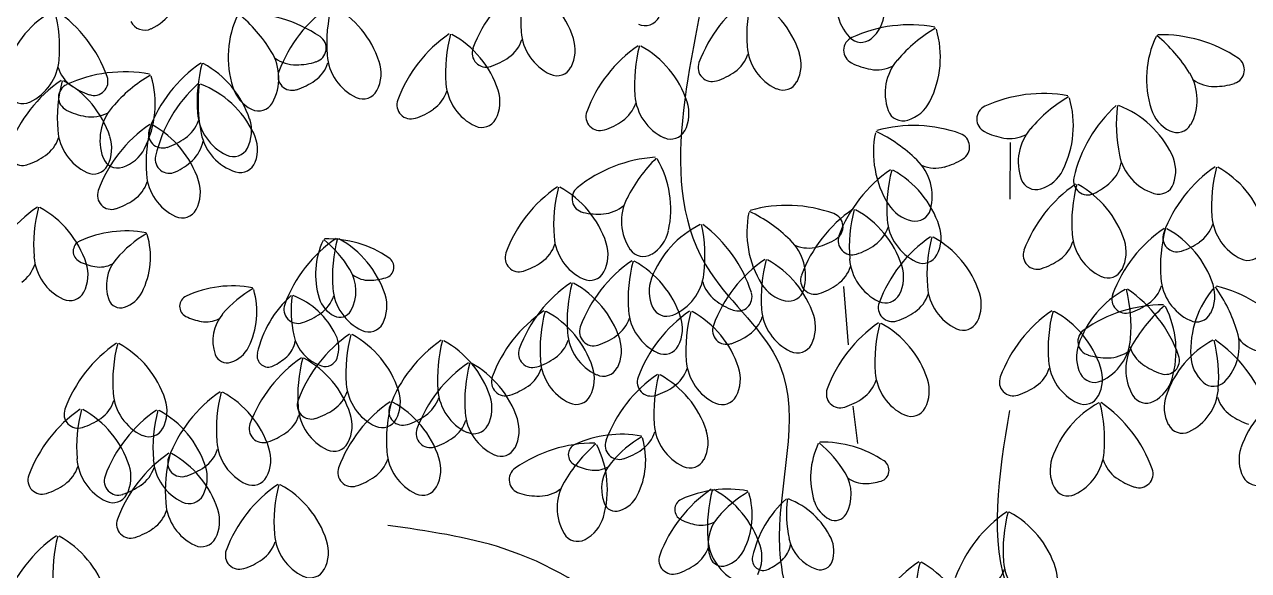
# Model space of a CAD drawing. Header units: millimetres. Extents: x 87938 to 265635, y 330093 to 434310.
# Drawn here: x 131349 to 132387, y 385662 to 386126 of the extents above; entities that cross this region are included whole.
import ezdxf

# ---------------------------------------------------------------- set-up
doc = ezdxf.new("R2010")
doc.units = ezdxf.units.MM

# ---------------------------------------------------------------- blocks, each defined once
blk = doc.blocks.new('A$C375B4AEE')
for p, q in [((3714, 4454.1), (3714.3, 4502.3)), ((3572.6, 4380.2), (3576.7, 4330.5)), ((3580.7, 4278.4), (3584.7, 4246.9))]:
    blk.add_line(p, q)
for centre, radius, start, end in [((2967.2, 4638.1), 43.4, 294.902, 355.2805), ((3368.3, 4541.6), 117.2, 124.4099, 159.6857), ((3425.7, 4605.7), 126.8, 165.1974, 184.3302), ((3264, 4564.6), 83.7, 18.1183, 61.2661), ((3609.9, 4620.7), 43.4, 161.7718, 222.1504), ((3560, 4529.3), 117.2, 124.4099, 159.6857), ((3617.4, 4593.4), 126.8, 165.1974, 184.3302), ((3455.7, 4552.3), 83.7, 18.1183, 61.2661), ((2942.4, 4540.5), 83.7, 118.3446, 161.4924), ((2780.9, 4582.7), 126.8, 355.2805, 14.4133), ((2837.9, 4518.2), 117.2, 19.925, 55.2007), ((3134.4, 4574.5), 83.7, 154.4733, 197.621), ((2979.1, 4513.4), 126.8, 31.4092, 50.542), ((3063.2, 4494.9), 117.2, 56.0537, 91.3294), ((3203.7, 4521.9), 117.2, 124.4099, 159.6857), ((3261.1, 4586), 126.8, 165.1974, 184.3302), ((3099.3, 4544.8), 83.7, 18.1183, 61.2661), ((3575.7, 4614.6), 31.8, 310.1445, 355.5599), ((2979.9, 4610.9), 13.3, 206.9076, 294.9022), ((3404.4, 4614.8), 13.3, 244.7085, 332.7027), ((3628.9, 4484.9), 117.2, 79.5426, 114.8184), ((3122, 4582.2), 11.9, 287.1241, 56.0536), ((3304.5, 4497.7), 117.2, 124.4099, 159.6857), ((3361.9, 4561.8), 126.8, 165.1974, 184.3302), ((3200.2, 4520.6), 83.7, 18.1183, 61.2661), ((3271.8, 4598.8), 29.6, 305.0674, 341.9073), ((3342.5, 4599.4), 43.4, 184.3302, 244.7086), ((3313.3, 4580.7), 31.8, 332.7028, 18.1184), ((3584.7, 4580.5), 11.9, 114.8184, 243.748), ((3587.6, 4600.5), 13.3, 222.1502, 310.1444), ((3714.8, 4489.8), 126.8, 120.3301, 139.4629), ((3571.2, 4574.8), 83.7, 333.251, 16.3988), ((3913.4, 4556.1), 83.7, 154.4733, 197.621), ((3758, 4495), 126.8, 31.4092, 50.542), ((3842.1, 4476.5), 117.2, 56.0537, 91.3294), ((3050.3, 4556.9), 43.4, 331.0307, 31.4092), ((3269.6, 4578.1), 11.9, 159.6855, 288.6153), ((3464.8, 4487.7), 117.2, 124.4099, 159.6857), ((3522.2, 4551.8), 126.8, 165.1974, 184.3302), ((3360.5, 4510.7), 83.7, 18.1183, 61.2661), ((3534.2, 4587.1), 43.4, 184.3302, 244.7087), ((2864.1, 4575.9), 43.4, 294.902, 355.2805), ((3093.8, 4472.9), 117.2, 124.4099, 159.6857), ((3151.2, 4537.1), 126.8, 165.1974, 184.3302), ((2989.4, 4495.9), 83.7, 18.1183, 61.2661), ((3108.1, 4597.7), 29.6, 233.8321, 270.6718), ((3107.7, 4627), 58.9, 270.6718, 287.559), ((3107.2, 4579), 29.6, 305.0674, 341.9073), ((3177.9, 4579.7), 43.4, 184.3302, 244.7086), ((3148.7, 4561), 31.8, 332.7028, 18.1184), ((3255, 4622.8), 58.9, 288.1803, 305.0675), ((3461.2, 4565.9), 11.9, 159.6854, 288.6153), ((3463.5, 4586.5), 29.6, 305.0674, 341.9073), ((3505, 4568.4), 31.8, 332.7028, 18.1184), ((3605.9, 4622.4), 58.9, 243.313, 260.2002), ((3651.4, 4544.1), 43.4, 139.4629, 199.8414), ((3900.9, 4563.9), 11.9, 287.1241, 56.0536), ((2934.7, 4574.8), 29.6, 197.7034, 234.5431), ((2962.8, 4445), 117.2, 79.5427, 114.8184), ((2936.9, 4554.1), 11.9, 250.9954, 19.9249), ((3048.8, 4449.9), 126.8, 120.3301, 139.4629), ((2905.1, 4534.9), 83.7, 333.251, 16.3988), ((3104.9, 4558.4), 11.9, 159.6855, 288.6153), ((3329.7, 4572.2), 13.3, 244.7086, 332.7027), ((3446.7, 4610.5), 58.9, 288.1803, 305.0675), ((3600.9, 4593.5), 29.6, 260.2002, 297.0399), ((3829.3, 4538.5), 43.4, 331.0307, 31.4092), ((2975.2, 4458.2), 117.2, 124.4099, 159.6857), ((3032.6, 4522.3), 126.8, 165.1974, 184.3302), ((2918.7, 4540.5), 11.9, 114.8186, 243.7479), ((2870.9, 4481.2), 83.7, 18.1183, 61.2661), ((2951.7, 4598.6), 58.9, 234.5431, 251.4303), ((3103.5, 4464.8), 117.2, 131.9815, 167.2572), ((3152, 4535.9), 126.8, 172.7689, 191.9017), ((2997, 4473.8), 83.7, 25.6899, 68.8377), ((3085, 4558.8), 31.8, 197.6211, 243.0365), ((3090.4, 4603), 58.9, 288.1803, 305.0675), ((3278.7, 4555.5), 43.4, 184.3302, 244.7086), ((3521.4, 4560), 13.3, 244.7085, 332.7027), ((3887, 4579.3), 29.6, 233.8321, 270.6718), ((3886.7, 4608.6), 58.9, 270.6718, 287.559), ((2876.7, 4548.6), 13.3, 206.9079, 294.9019), ((3165.1, 4552.5), 13.3, 244.7086, 332.7027), ((3205.7, 4534.2), 11.9, 159.6855, 288.6153), ((3208, 4554.9), 29.6, 305.0674, 341.9073), ((3249.5, 4536.8), 31.8, 332.7028, 18.1184), ((3439, 4545.5), 43.4, 184.3302, 244.7087), ((3741.8, 4426.6), 117.2, 79.5426, 114.8184), ((3827.7, 4431.5), 126.8, 120.3301, 139.4629), ((3684, 4516.5), 83.7, 333.251, 16.3988), ((2939.8, 4582.4), 58.9, 243.313, 260.2002), ((2934.8, 4553.6), 29.6, 260.2003, 297.04), ((2985.4, 4504.1), 43.4, 139.4629, 199.8414), ((3068, 4530.8), 43.4, 184.3302, 244.7086), ((3076.6, 4542.3), 13.3, 243.0365, 331.0308), ((3191.2, 4578.8), 58.9, 288.1803, 305.0675), ((3366.1, 4524.3), 11.9, 159.6854, 288.6153), ((3368.3, 4544.9), 29.6, 305.0674, 341.9073), ((3409.8, 4526.8), 31.8, 332.7028, 18.1184), ((3623.1, 4533.9), 13.3, 199.8412, 287.8355), ((3617.5, 4551.4), 31.8, 287.8356, 333.2509), ((3697.6, 4522.2), 11.9, 114.8184, 243.748), ((3882.4, 4446.4), 117.2, 131.9815, 167.2572), ((3930.9, 4517.6), 126.8, 172.7689, 191.9017), ((3776, 4455.5), 83.7, 25.6899, 68.8377), ((3863.9, 4540.4), 31.8, 197.6211, 243.0365), ((3050.4, 4420.8), 117.2, 124.4099, 159.6857), ((3107.9, 4485), 126.8, 165.1974, 184.3302), ((2946.1, 4443.8), 83.7, 18.1183, 61.2661), ((2997.3, 4530.1), 29.6, 305.0674, 341.9073), ((3038.8, 4512.1), 31.8, 332.7028, 18.1184), ((3265.9, 4528.3), 13.3, 244.7086, 332.7027), ((3351.5, 4568.9), 58.9, 288.1803, 305.0675), ((3632.1, 4399.5), 117.2, 70.1506, 105.4264), ((3855.5, 4524), 13.3, 243.0365, 331.0308), ((2949.4, 4516), 43.4, 184.3302, 244.7087), ((2920.2, 4497.3), 31.8, 332.7028, 18.1184), ((2995, 4509.5), 11.9, 159.6855, 288.6152), ((3070.3, 4518.7), 43.4, 191.9017, 252.2802), ((3043.8, 4496.3), 31.8, 340.2745, 25.6899), ((3426.2, 4518.4), 13.3, 244.7085, 332.7027), ((3681.8, 4494), 83.7, 168.5702, 211.718), ((3546, 4397), 126.8, 45.5061, 64.6389), ((3667.8, 4498.5), 11.9, 301.2209, 70.1506), ((3718.7, 4564.1), 58.9, 243.313, 260.2002), ((3713.8, 4535.2), 29.6, 260.2002, 297.0399), ((3764.3, 4485.8), 43.4, 139.4629, 199.8414), ((2876.5, 4494.7), 11.9, 159.6855, 288.6152), ((2878.7, 4515.4), 29.6, 305.0675, 341.9073), ((2951.5, 4511.5), 31.8, 287.8356, 333.2509), ((2980.5, 4554.1), 58.9, 288.1803, 305.0675), ((3000.3, 4508.8), 29.6, 312.6391, 349.4788), ((3055.2, 4503.6), 13.3, 244.7086, 332.7027), ((2861.9, 4539.4), 58.9, 288.1803, 305.0675), ((2957.1, 4493.9), 13.3, 199.8412, 287.8356), ((3000.8, 4488), 11.9, 167.2572, 296.1868), ((2980.5, 4530.3), 58.9, 295.7519, 312.6391), ((3061.2, 4490.1), 13.3, 252.2802, 340.2746), ((3420.4, 4372.7), 117.2, 93.6396, 128.9153), ((3502.6, 4398.4), 126.8, 134.4271, 153.5598), ((3342.5, 4445.8), 83.7, 347.348, 30.4957), ((3604.5, 4456.5), 43.4, 345.1278, 45.5062), ((3643.1, 4538.4), 58.9, 284.7688, 301.656), ((3849.2, 4500.4), 43.4, 191.9017, 252.2802), ((3822.7, 4478), 31.8, 340.2745, 25.6899), ((2936.6, 4488.8), 13.3, 244.7086, 332.7027), ((3024.6, 4478.7), 43.4, 184.3302, 244.7087), ((3678.7, 4382.4), 117.2, 124.4099, 159.6857), ((3736.2, 4446.5), 126.8, 165.1974, 184.3302), ((3574.4, 4405.3), 83.7, 18.1183, 61.2661), ((3650.6, 4510.1), 29.6, 247.9291, 284.7688), ((3730.4, 4493.1), 31.8, 287.8356, 333.2509), ((3779.2, 4490.4), 29.6, 312.6391, 349.4788), ((3954.2, 4384.9), 117.2, 124.4099, 159.6857), ((4011.7, 4449), 126.8, 165.1974, 184.3302), ((3849.9, 4407.8), 83.7, 18.1183, 61.2661), ((2953.9, 4478), 29.6, 305.0675, 341.9073), ((2995.4, 4459.9), 31.8, 332.7028, 18.1184), ((3736, 4475.6), 13.3, 199.8412, 287.8355), ((3835.7, 4370.1), 117.2, 124.4099, 159.6857), ((3893.1, 4434.2), 126.8, 165.1974, 184.3302), ((3779.7, 4469.7), 11.9, 167.2572, 296.1869), ((3731.4, 4393.1), 83.7, 18.1183, 61.2661), ((3759.4, 4512), 58.9, 295.7519, 312.6391), ((3840.1, 4471.7), 13.3, 252.2802, 340.2746), ((2951.7, 4457.4), 11.9, 159.6855, 288.6152), ((3396.2, 4367.9), 117.2, 124.4099, 159.6857), ((3453.6, 4432), 126.8, 165.1974, 184.3302), ((3291.9, 4390.9), 83.7, 18.1183, 61.2661), ((3354.3, 4454.6), 11.9, 128.9154, 257.845), ((3427.8, 4435.5), 43.4, 153.5598, 213.9382), ((2955.1, 4350.8), 117.2, 124.4099, 159.6857), ((3012.5, 4414.9), 126.8, 165.1974, 184.3302), ((2850.8, 4373.7), 83.7, 18.1183, 61.2661), ((2937.1, 4502), 58.9, 288.1803, 305.0675), ((3011.8, 4451.5), 13.3, 244.7086, 332.7027), ((3366.8, 4471.2), 29.6, 274.2972, 311.137), ((3524.7, 4331.7), 117.2, 70.1506, 105.4264), ((3646.9, 4348.9), 117.2, 124.4099, 159.6857), ((3704.4, 4413), 126.8, 165.1974, 184.3302), ((3542.6, 4371.8), 83.7, 18.1183, 61.2661), ((3637.7, 4466.8), 31.8, 211.718, 257.1335), ((3633.6, 4448.8), 13.3, 257.1335, 345.1277), ((3364.6, 4500.4), 58.9, 257.41, 274.2972), ((3574.4, 4426.2), 83.7, 168.5702, 211.718), ((3438.6, 4329.1), 126.8, 45.5061, 64.6389), ((3560.4, 4430.7), 11.9, 301.221, 70.1506), ((3653, 4440.2), 43.4, 184.3302, 244.7087), ((3928.5, 4442.7), 43.4, 184.3302, 244.7087), ((2964.1, 4333.4), 93.8, 79.5426, 114.8184), ((3032.9, 4337.4), 101.5, 120.3301, 139.4629), ((2917.9, 4405.3), 66.9, 333.251, 16.3988), ((3488.1, 4357.4), 83.7, 116.1313, 159.2791), ((3393.2, 4434.4), 31.8, 301.9325, 347.348), ((3328.4, 4405.9), 126.8, 353.0673, 12.2001), ((3382.9, 4339.2), 117.2, 17.7118, 52.9875), ((3582.3, 4439.6), 29.6, 305.0674, 341.9073), ((3623.7, 4421.5), 31.8, 332.7028, 18.1184), ((3809.9, 4427.9), 43.4, 184.3302, 244.7087), ((3910.9, 4332.7), 117.2, 124.4099, 159.6857), ((3968.3, 4396.9), 126.8, 165.1974, 184.3302), ((3855.5, 4421.4), 11.9, 159.6854, 288.6153), ((3806.6, 4355.7), 83.7, 18.1183, 61.2661), ((3857.8, 4442.1), 29.6, 305.0674, 341.9073), ((2928.8, 4409.9), 9.54, 114.8181, 243.7479), ((3208.6, 4324.2), 117.2, 124.4099, 159.6857), ((3191.7, 4390.4), 66.9, 154.4732, 197.621), ((3067.4, 4341.5), 101.5, 31.4092, 50.542), ((3134.7, 4326.7), 93.8, 56.0537, 91.3294), ((3266, 4388.3), 126.8, 165.1974, 184.3302), ((3104.3, 4347.2), 83.7, 18.1183, 61.2661), ((3299.7, 4425.1), 29.6, 305.0675, 341.9072), ((3370.4, 4425.7), 43.4, 184.3302, 244.7086), ((3341.2, 4407), 31.8, 332.7029, 18.1183), ((3497.1, 4388.6), 43.4, 345.1278, 45.5062), ((3543.2, 4442.3), 29.6, 247.9291, 284.7688), ((3535.7, 4470.6), 58.9, 284.7688, 301.656), ((3580, 4418.9), 11.9, 159.6854, 288.6153), ((3565.4, 4463.5), 58.9, 288.1803, 305.0675), ((3712.8, 4325.6), 117.2, 124.4099, 159.6857), ((3770.3, 4389.8), 126.8, 165.1974, 184.3302), ((3608.5, 4348.6), 83.7, 18.1183, 61.2661), ((3739.2, 4427.3), 29.6, 305.0674, 341.9073), ((3780.7, 4409.2), 31.8, 332.7028, 18.1184), ((3840.9, 4466), 58.9, 288.1803, 305.0675), ((2929.3, 4408.6), 43.4, 184.3302, 244.7087), ((2982.1, 4380.8), 34.7, 139.4629, 199.8413), ((3181.7, 4396.6), 9.54, 287.1242, 56.0536), ((3297.5, 4404.4), 11.9, 159.6858, 288.6153), ((3402.9, 4418.8), 13.3, 213.9383, 301.9326), ((3572.2, 4306.4), 117.2, 124.4099, 159.6857), ((3629.7, 4370.5), 126.8, 165.1974, 184.3302), ((3467.9, 4329.3), 83.7, 18.1183, 61.2661), ((3621.1, 4406.7), 43.4, 184.3302, 244.7086), ((3640.1, 4413), 13.3, 244.7085, 332.7027), ((3737, 4406.6), 11.9, 159.6854, 288.6153), ((3722.4, 4451.3), 58.9, 288.1803, 305.0675), ((3915.6, 4415.5), 13.3, 244.7085, 332.7027), ((2858.6, 4408), 29.6, 305.0675, 341.9073), ((2945.7, 4443.4), 47.1, 243.313, 260.2002), ((2900.1, 4389.9), 31.8, 332.7028, 18.1184), ((2941.7, 4420.3), 23.7, 260.2003, 297.0399), ((3124.4, 4376.3), 34.7, 331.0307, 31.4091), ((3282.9, 4449.1), 58.9, 288.1803, 305.0675), ((3459.3, 4305.2), 117.2, 124.4099, 159.6857), ((3357.6, 4398.5), 13.3, 244.7086, 332.7027), ((3516.8, 4369.3), 126.8, 165.1974, 184.3302), ((3355, 4328.1), 83.7, 18.1183, 61.2661), ((3550.5, 4406.1), 29.6, 305.0675, 341.9072), ((3591.9, 4388), 31.8, 332.7029, 18.1183), ((3797.1, 4400.7), 13.3, 244.7085, 332.7027), ((3170.6, 4409), 23.7, 233.8321, 270.6718), ((3170.3, 4432.4), 47.1, 270.6718, 287.559), ((3407.6, 4286.6), 117.2, 124.4099, 159.6857), ((3465, 4350.7), 126.8, 165.1974, 184.3302), ((3303.3, 4309.6), 83.7, 18.1183, 61.2661), ((3439.6, 4375.8), 31.8, 159.2792, 204.6947), ((3411.2, 4395.8), 43.4, 292.6888, 353.0673), ((3481.8, 4392), 29.6, 195.4901, 232.33), ((3530.3, 4398.9), 31.8, 211.718, 257.1335), ((3548.2, 4385.4), 11.9, 159.6858, 288.6153), ((3533.6, 4430), 58.9, 288.1803, 305.0675), ((3885.1, 4390.6), 43.4, 184.3302, 244.7087), ((3855.9, 4371.9), 31.8, 332.7028, 18.1184), ((2916.5, 4381.4), 13.3, 244.7086, 332.7027), ((2955, 4386.7), 25.4, 287.8356, 333.2509), ((3019.1, 4363.3), 9.54, 114.8183, 243.7479), ((3054.4, 4286.8), 93.8, 79.5427, 114.8184), ((3123.2, 4290.8), 101.5, 120.3301, 139.4629), ((3008.2, 4358.7), 66.9, 333.251, 16.3988), ((3166.9, 4302.7), 93.8, 131.9815, 167.2573), ((3205.7, 4359.6), 101.5, 172.769, 191.9017), ((3081.8, 4309.9), 66.9, 25.6899, 68.8377), ((3112.1, 4381.4), 29.6, 305.0674, 341.9073), ((3182.8, 4382), 43.4, 184.3302, 244.7086), ((3153.6, 4363.3), 31.8, 332.7028, 18.1184), ((3483.2, 4371.2), 11.9, 248.7823, 17.712), ((3526.2, 4380.9), 13.3, 257.1335, 345.1277), ((3608.3, 4379.5), 13.3, 244.7087, 332.7027), ((3616.4, 4382.8), 29.6, 305.0674, 341.9073), ((3687.1, 4383.4), 43.4, 184.3302, 244.7087), ((3657.8, 4364.7), 31.8, 332.7028, 18.1184), ((3851.3, 4303.8), 83.7, 118.3446, 161.4923), ((3812.2, 4369.3), 11.9, 159.6854, 288.6153), ((3689.8, 4346.1), 126.8, 355.2805, 14.4133), ((3746.8, 4281.6), 117.2, 19.925, 55.2007), ((3814.4, 4389.9), 29.6, 305.0674, 341.9073), ((3950.8, 4324.9), 83.7, 139.5158, 182.6636), ((3785, 4305.9), 126.8, 16.4517, 35.5845), ((3861.4, 4266.4), 117.2, 41.0962, 76.3719), ((2959.5, 4372.6), 10.7, 199.8412, 287.8355), ((3109.9, 4360.7), 11.9, 159.6855, 288.6153), ((3152.1, 4377.8), 25.4, 197.6211, 243.0365), ((3422.8, 4368.1), 13.3, 204.6945, 292.6888), ((3499.7, 4415.2), 58.9, 232.3299, 249.2171), ((3546.4, 4364.2), 43.4, 184.3302, 244.7086), ((3614.1, 4362.2), 11.9, 159.6854, 288.6153), ((3844, 4247.3), 117.2, 89.873, 125.1487), ((3797.6, 4413.9), 58.9, 288.1803, 305.0675), ((3927.7, 4267.5), 126.8, 130.6604, 149.7932), ((3771.1, 4325.4), 83.7, 343.5813, 26.7291), ((3036, 4396.8), 47.1, 243.313, 260.2002), ((3032, 4373.7), 23.7, 260.2002, 297.0399), ((3072.4, 4334.1), 34.7, 139.4629, 199.8413), ((3095.3, 4405.4), 58.9, 288.1803, 305.0675), ((3145.4, 4364.7), 10.7, 243.0365, 331.0307), ((3384.6, 4262.6), 117.2, 124.4099, 159.6857), ((3442.1, 4326.8), 126.8, 165.1974, 184.3302), ((3280.3, 4285.6), 83.7, 18.1183, 61.2661), ((3362.9, 4362.4), 29.6, 305.0674, 341.9073), ((3433.6, 4363), 43.4, 184.3302, 244.7087), ((3508.4, 4262.4), 117.2, 124.4099, 159.6857), ((3404.3, 4344.3), 31.8, 332.7028, 18.1184), ((3565.8, 4326.5), 126.8, 165.1974, 184.3302), ((3404.1, 4285.4), 83.7, 18.1183, 61.2661), ((3475.7, 4363.6), 29.6, 305.0675, 341.9072), ((3517.2, 4345.5), 31.8, 332.7029, 18.1183), ((3599.5, 4406.8), 58.9, 288.1803, 305.0675), ((3815.6, 4262.7), 117.2, 124.4099, 159.6857), ((3873, 4326.8), 126.8, 165.1974, 184.3302), ((3711.2, 4285.6), 83.7, 18.1183, 61.2661), ((3872.3, 4363.4), 13.3, 244.7085, 332.7027), ((3170, 4354.8), 13.3, 244.7086, 332.7027), ((3381.8, 4344.4), 43.4, 184.3302, 244.7086), ((3360.6, 4341.7), 11.9, 159.6854, 288.6153), ((3473.5, 4342.9), 11.9, 159.6858, 288.6153), ((3668.7, 4252.5), 117.2, 124.4099, 159.6857), ((3726.1, 4316.6), 126.8, 165.1974, 184.3302), ((3564.4, 4275.4), 83.7, 18.1183, 61.2661), ((3674.2, 4356.3), 13.3, 244.7085, 332.7027), ((3783.4, 4333.4), 11.9, 125.1488, 254.0784), ((3865, 4329.6), 43.4, 316.0732, 16.4518), ((3022.1, 4235.2), 117.2, 124.4099, 159.6857), ((3079.6, 4299.3), 126.8, 165.1974, 184.3302), ((2917.8, 4258.2), 83.7, 18.1183, 61.2661), ((3084.4, 4337.9), 23.7, 312.6391, 349.4787), ((3140.4, 4345.8), 34.7, 191.9017, 252.2802), ((3220, 4242.9), 117.2, 124.4099, 159.6857), ((3119.2, 4327.9), 25.4, 340.2744, 25.69), ((3277.4, 4307), 126.8, 165.1974, 184.3302), ((3115.7, 4265.9), 83.7, 18.1183, 61.2661), ((3297.7, 4237.7), 117.2, 124.4099, 159.6857), ((3355.1, 4301.8), 126.8, 165.1974, 184.3302), ((3193.3, 4260.7), 83.7, 18.1183, 61.2661), ((3311.1, 4343.8), 29.6, 305.0675, 341.9072), ((3346, 4386.3), 58.9, 288.1803, 305.0675), ((3352.6, 4325.7), 31.8, 332.7029, 18.1183), ((3420.7, 4335.8), 13.3, 244.7085, 332.7027), ((3458.9, 4387.5), 58.9, 288.1803, 305.0675), ((3533.6, 4337), 13.3, 244.7086, 332.7027), ((3802.1, 4320.3), 31.8, 161.4923, 206.9078), ((3773, 4339.2), 43.4, 294.902, 355.2805), ((3855.6, 4309.5), 43.4, 149.7932, 210.1716), ((3925.7, 4260.8), 83.7, 118.3446, 161.4923), ((3764.2, 4303.1), 126.8, 355.2805, 14.4133), ((3821.2, 4238.5), 117.2, 19.925, 55.2007), ((3931.3, 4354.1), 29.6, 218.8747, 255.7144), ((3049.8, 4326), 10.7, 199.8412, 287.8355), ((3045.3, 4340), 25.4, 287.8356, 333.251), ((3179.1, 4222.9), 117.2, 124.4099, 159.6857), ((3084.8, 4321.2), 9.54, 167.2572, 296.1869), ((3068.5, 4355.1), 47.1, 295.7519, 312.6391), ((3236.6, 4287.1), 126.8, 165.1974, 184.3302), ((3133.1, 4322.9), 10.7, 252.2803, 340.2745), ((3308.8, 4323.2), 11.9, 159.6858, 288.6153), ((3294.3, 4367.8), 58.9, 288.1803, 305.0675), ((3796.7, 4378.4), 58.9, 253.6433, 270.5305), ((3797, 4349.1), 29.6, 270.5305, 307.3702), ((3843.7, 4338.1), 29.6, 197.7034, 234.5432), ((3845.8, 4317.4), 11.9, 250.9953, 19.9249), ((3899, 4322.5), 31.8, 182.6636, 228.0789), ((3074.8, 4245.9), 83.7, 18.1183, 61.2661), ((3320.8, 4218.7), 117.2, 124.4099, 159.6857), ((3378.2, 4282.8), 126.8, 165.1974, 184.3302), ((3216.5, 4241.7), 83.7, 18.1183, 61.2661), ((3288.2, 4319.8), 29.6, 305.0674, 341.9073), ((3358.8, 4320.5), 43.4, 184.3302, 244.7086), ((3329.6, 4301.8), 31.8, 332.7028, 18.1184), ((3369, 4317.3), 13.3, 244.7086, 332.7027), ((3411.9, 4319.6), 29.6, 305.0675, 341.9072), ((3482.6, 4320.2), 43.4, 184.3302, 244.7086), ((3453.4, 4301.5), 31.8, 332.7029, 18.1183), ((3719.1, 4319.9), 29.6, 305.0674, 341.9073), ((3789.8, 4320.5), 43.4, 184.3302, 244.7087), ((3760.6, 4301.8), 31.8, 332.7028, 18.1184), ((3860.7, 4362), 58.9, 234.5431, 251.4303), ((3285.9, 4299.2), 11.9, 159.6855, 288.6153), ((3481.1, 4208.8), 117.2, 124.4099, 159.6857), ((3409.6, 4299), 11.9, 159.6858, 288.6153), ((3538.6, 4272.9), 126.8, 165.1974, 184.3302), ((3376.8, 4231.7), 83.7, 18.1183, 61.2661), ((3572.2, 4309.7), 29.6, 305.0675, 341.9072), ((3642.9, 4310.3), 43.4, 184.3302, 244.7086), ((3613.7, 4291.6), 31.8, 332.7029, 18.1183), ((3716.8, 4299.2), 11.9, 159.6854, 288.6153), ((3785.6, 4312), 13.3, 206.9077, 294.9021), ((3820.9, 4310.7), 31.8, 298.1659, 343.5814), ((3886.6, 4308.7), 13.3, 228.079, 316.0733), ((2996.4, 4293), 43.4, 184.3302, 244.7086), ((3110.1, 4194), 117.2, 124.4099, 159.6857), ((3167.5, 4258.1), 126.8, 165.1974, 184.3302), ((3005.8, 4217), 83.7, 18.1183, 61.2661), ((3123.5, 4300.1), 29.6, 305.0674, 341.9073), ((3194.2, 4300.7), 43.4, 184.3302, 244.7086), ((3165, 4282), 31.8, 332.7028, 18.1184), ((3271.9, 4295.5), 43.4, 184.3302, 244.7086), ((3271.3, 4343.8), 58.9, 288.1803, 305.0675), ((3395.1, 4343.6), 58.9, 288.1803, 305.0675), ((3570, 4289), 11.9, 159.6858, 288.6153), ((3702.3, 4343.9), 58.9, 288.1803, 305.0675), ((3847.4, 4296.2), 43.4, 294.902, 355.2805), ((3989.2, 4216.5), 83.7, 118.3446, 161.4923), ((2925.7, 4292.4), 29.6, 305.0676, 341.9072), ((2967.1, 4274.3), 31.8, 332.7029, 18.1183), ((3121.2, 4279.5), 11.9, 159.6855, 288.6153), ((3254.3, 4185.6), 117.2, 124.4099, 159.6857), ((3311.8, 4249.7), 126.8, 165.1974, 184.3302), ((3198.9, 4274.3), 11.9, 159.6858, 288.6153), ((3150, 4208.6), 83.7, 18.1183, 61.2661), ((3201.2, 4294.9), 29.6, 305.0675, 341.9072), ((3242.7, 4276.8), 31.8, 332.7029, 18.1183), ((3346, 4293.3), 13.3, 244.7086, 332.7027), ((3469.8, 4293.1), 13.3, 244.7086, 332.7027), ((3555.4, 4333.7), 58.9, 288.1803, 305.0675), ((3828.9, 4207.6), 83.7, 118.3446, 161.4923), ((3777, 4293.3), 13.3, 244.7085, 332.7027), ((3667.4, 4249.8), 126.8, 355.2805, 14.4133), ((3724.4, 4185.3), 117.2, 19.925, 55.2007), ((3829.6, 4294.4), 13.3, 210.1714, 298.166), ((3876.5, 4277.3), 31.8, 161.4923, 206.9078), ((3918.1, 4295.1), 29.6, 197.7034, 234.5432), ((2991.5, 4179.2), 117.2, 124.4099, 159.6857), ((2923.4, 4271.8), 11.9, 159.6858, 288.6152), ((3049, 4243.4), 126.8, 165.1974, 184.3302), ((2908.8, 4316.4), 58.9, 288.1803, 305.0675), ((2887.2, 4202.2), 83.7, 18.1183, 61.2661), ((3056.2, 4178.5), 117.2, 124.4099, 159.6857), ((3113.7, 4242.6), 126.8, 165.1974, 184.3302), ((2951.9, 4201.5), 83.7, 18.1183, 61.2661), ((3082.6, 4280.1), 29.6, 305.0675, 341.9072), ((3153.3, 4280.8), 43.4, 184.3302, 244.7086), ((3106.7, 4324.1), 58.9, 288.1803, 305.0675), ((3124.1, 4262.1), 31.8, 332.7029, 18.1183), ((3181.4, 4273.6), 13.3, 244.7086, 332.7027), ((3184.4, 4318.9), 58.9, 288.1803, 305.0675), ((3295, 4276.5), 43.4, 184.3302, 244.7086), ((3265.8, 4257.8), 31.8, 332.7028, 18.1184), ((3630.1, 4283.1), 13.3, 244.7087, 332.7027), ((3935.1, 4319), 58.9, 234.5431, 251.4304), ((2983.5, 4265.9), 13.3, 244.7087, 332.7027), ((3080.4, 4259.5), 11.9, 159.6858, 288.6153), ((3222, 4255.3), 11.9, 159.6855, 288.6153), ((3224.3, 4275.9), 29.6, 305.0674, 341.9073), ((3259.1, 4268.4), 13.3, 244.7087, 332.7027), ((3455.3, 4266.6), 43.4, 184.3302, 244.7087), ((3426.1, 4247.9), 31.8, 332.7028, 18.1184), ((3860.1, 4268.9), 13.3, 206.9077, 294.9021), ((3084.3, 4251.8), 43.4, 184.3302, 244.7086), ((3065.8, 4304.1), 58.9, 288.1803, 305.0675), ((3140.5, 4253.6), 13.3, 244.7087, 332.7027), ((3207.5, 4299.9), 58.9, 288.1803, 305.0675), ((3361.6, 4130), 117.2, 89.873, 125.1487), ((3384.2, 4160.9), 93.8, 79.5426, 114.8184), ((3382.4, 4245.3), 11.9, 159.6854, 288.6153), ((3452.9, 4164.9), 101.5, 120.3301, 139.4629), ((3338, 4232.8), 66.9, 333.251, 16.3988), ((3384.6, 4266), 29.6, 305.0674, 341.9073), ((3611.7, 4217.9), 66.9, 154.4732, 197.621), ((3487.5, 4169), 101.5, 31.4092, 50.542), ((3554.7, 4154.2), 93.8, 56.0537, 91.3294), ((3066.7, 4141.9), 117.2, 124.4099, 159.6857), ((3124.2, 4206), 126.8, 165.1974, 184.3302), ((2962.4, 4164.9), 83.7, 18.1183, 61.2661), ((3013.6, 4251.2), 29.6, 305.0674, 341.9073), ((3055.1, 4233.1), 31.8, 332.7028, 18.1184), ((3228.5, 4243.4), 43.4, 184.3302, 244.7086), ((3282.2, 4249.4), 13.3, 244.7086, 332.7027), ((3445.3, 4150.3), 126.8, 130.6604, 149.7932), ((3348.8, 4237.4), 9.54, 114.8182, 243.748), ((3288.7, 4208.1), 83.7, 343.5813, 26.7291), ((3367.8, 4289.9), 58.9, 288.1803, 305.0675), ((3750.5, 4243), 43.4, 294.902, 355.2805), ((3940, 4232.9), 31.8, 161.4923, 206.9078), ((2895.1, 4236.4), 29.6, 305.0675, 341.9073), ((2965.7, 4237.1), 43.4, 184.3302, 244.7087), ((2936.5, 4218.4), 31.8, 332.7028, 18.1184), ((2959.8, 4235.7), 29.6, 305.0676, 341.9072), ((3030.5, 4236.3), 43.4, 184.3302, 244.7086), ((3011.3, 4230.6), 11.9, 159.6854, 288.6153), ((2996.8, 4275.2), 58.9, 288.1803, 305.0675), ((3001.2, 4217.6), 31.8, 332.7029, 18.1183), ((3155.6, 4222.2), 11.9, 159.6858, 288.6153), ((3157.9, 4242.8), 29.6, 305.0675, 341.9072), ((3199.3, 4224.7), 31.8, 332.7029, 18.1183), ((3365.7, 4270.9), 47.1, 243.313, 260.2002), ((3361.7, 4247.8), 23.7, 260.2002, 297.0399), ((3402.2, 4208.3), 34.7, 139.4629, 199.8413), ((3442.5, 4239.4), 13.3, 244.7085, 332.7027), ((3601.8, 4224.1), 9.54, 287.1241, 56.0536), ((3779.7, 4224.1), 31.8, 161.4923, 206.9078), ((3821.2, 4241.9), 29.6, 197.7034, 234.5432), ((2892.8, 4215.8), 11.9, 159.6855, 288.6152), ((2957.5, 4215), 11.9, 159.6858, 288.6152), ((3071.5, 4224.7), 13.3, 244.7086, 332.7027), ((3141, 4266.8), 58.9, 288.1803, 305.0675), ((3301, 4216.1), 11.9, 125.1488, 254.0784), ((3544.5, 4203.8), 34.7, 331.0307, 31.4091), ((3590.7, 4236.5), 23.7, 233.8322, 270.6718), ((3838.2, 4265.7), 58.9, 234.5431, 251.4303), ((3823.4, 4221.2), 11.9, 250.9953, 19.9249), ((3923.6, 4224.6), 13.3, 206.9077, 294.9021), ((2878.2, 4260.4), 58.9, 288.1803, 305.0675), ((2942.9, 4259.7), 58.9, 288.1803, 305.0675), ((3159, 4115.5), 117.2, 124.4099, 159.6857), ((3216.4, 4179.6), 126.8, 165.1974, 184.3302), ((3054.7, 4138.5), 83.7, 18.1183, 61.2661), ((3215.7, 4216.3), 13.3, 244.7087, 332.7027), ((3314.6, 4231.8), 29.6, 270.5305, 307.3702), ((3373.2, 4192.2), 43.4, 149.7932, 210.1716), ((3526.7, 4111.3), 117.2, 124.4099, 159.6857), ((3474.5, 4114.3), 93.8, 79.5426, 114.8184), ((3584.1, 4175.4), 126.8, 165.1974, 184.3302), ((3422.4, 4134.3), 83.7, 18.1183, 61.2661), ((3543.2, 4118.2), 101.5, 120.3301, 139.4629), ((3428.3, 4186.2), 66.9, 333.251, 16.3988), ((3590.4, 4259.9), 47.1, 270.6718, 287.559), ((3763.2, 4215.7), 13.3, 206.9077, 294.9021), ((2952.9, 4209.9), 13.3, 244.7086, 332.7027), ((3041, 4199.7), 43.4, 184.3302, 244.7086), ((3017.6, 4209.1), 13.3, 244.7087, 332.7027), ((3314.3, 4261.1), 58.9, 253.6434, 270.5305), ((3379.6, 4200.1), 10.7, 199.8413, 287.8356), ((3375.1, 4214.2), 25.4, 287.8355, 333.251), ((3439.1, 4190.8), 9.54, 114.8183, 243.7479), ((3587, 4130.2), 93.8, 131.9815, 167.2573), ((3625.8, 4187.1), 101.5, 172.769, 191.9017), ((3501.8, 4137.4), 66.9, 25.6899, 68.8377), ((3572.2, 4205.3), 25.4, 197.6211, 243.0365), ((2970.3, 4199.1), 29.6, 305.0675, 341.9073), ((3011.7, 4181), 31.8, 332.7028, 18.1184), ((3338.5, 4193.4), 31.8, 298.1659, 343.5814), ((3565.5, 4192.2), 10.7, 243.0364, 331.0307), ((3777.4, 4092.3), 117.2, 124.4099, 159.6857), ((3834.9, 4156.4), 126.8, 165.1974, 184.3302), ((3673.1, 4115.3), 83.7, 18.1183, 61.2661), ((2968, 4178.4), 11.9, 159.6855, 288.6152), ((2953.4, 4223.1), 58.9, 288.1803, 305.0675), ((3456.1, 4224.3), 47.1, 243.313, 260.2002), ((3452.1, 4201.2), 23.7, 260.2002, 297.0399), ((3492.5, 4161.6), 34.7, 139.4629, 199.8413), ((2971.4, 4071.8), 117.2, 124.4099, 159.6857), ((3028.8, 4135.9), 126.8, 165.1974, 184.3302), ((2867.1, 4094.8), 83.7, 18.1183, 61.2661), ((3028.1, 4172.5), 13.3, 244.7086, 332.7027), ((3133.2, 4173.3), 43.4, 184.3302, 244.7086), ((3104, 4154.6), 31.8, 332.7029, 18.1183), ((3347.2, 4177.1), 13.3, 210.1714, 298.166), ((3500.9, 4169.1), 43.4, 184.3302, 244.7087), ((3560.4, 4173.3), 34.7, 191.9017, 252.2802), ((3539.2, 4155.4), 25.4, 340.2744, 25.69), ((3060.2, 4152.1), 11.9, 159.6858, 288.6153), ((3062.5, 4172.7), 29.6, 305.0675, 341.9072), ((3430.2, 4168.5), 29.6, 305.0674, 341.9073), ((3465.4, 4167.5), 25.4, 287.8355, 333.251), ((3471.7, 4150.4), 31.8, 332.7028, 18.1184), ((3504.5, 4165.4), 23.7, 312.6392, 349.4787), ((3045.7, 4196.7), 58.9, 288.1803, 305.0675), ((3428, 4147.9), 11.9, 159.6854, 288.6153), ((3413.4, 4192.5), 58.9, 288.1803, 305.0675), ((3469.9, 4153.5), 10.7, 199.8413, 287.8356), ((3504.8, 4148.7), 9.54, 167.2572, 296.1868), ((3488.6, 4182.6), 47.1, 295.7519, 312.6391), ((3553.1, 4150.4), 10.7, 252.2803, 340.2745), ((3702.7, 4049.8), 117.2, 124.4099, 159.6857), ((3760.2, 4113.9), 126.8, 165.1974, 184.3302), ((3598.4, 4072.7), 83.7, 18.1183, 61.2661), ((3751.7, 4150.1), 43.4, 184.3302, 244.7087), ((3120.4, 4146.2), 13.3, 244.7087, 332.7027), ((3681, 4149.5), 29.6, 305.0674, 341.9073), ((3722.4, 4131.4), 31.8, 332.7028, 18.1184)]:
    blk.add_arc(centre, radius, start, end)
for points in [[(3459.8, 4918.8), (3459.8, 4665.1), (3459.8, 4392), (3518.4, 4313.9), (3518.4, 4157.8), (3577, 4001.7), (3674.6, 3845.6), (3752.8, 3826.1), (3811.4, 3943.2), (3713.7, 4118.8), (3713.7, 4274.9)], [(2834.7, 3592), (2912.8, 3474.9), (2971.4, 3396.9), (3108.2, 3357.8), (3205.8, 3318.8), (3303.5, 3240.8), (3440.2, 3182.2), (3577, 3123.7), (3674.6, 3006.6), (3811.4, 2909.1), (3909.1, 2870), (3850.5, 3026.1), (3772.3, 3182.2), (3674.6, 3299.3), (3596.5, 3416.4), (3518.4, 3592), (3498.8, 3787.1), (3537.9, 3865.2), (3479.3, 4001.7), (3284, 4157.8), (3186.3, 4177.3)]]:
    blk.add_spline(points, degree=3)

msp = doc.modelspace()

# ---------------------------------------------------------------- block references
msp.add_blockref('A$C375B4AEE', (128471, 381523.4))

doc.saveas('drawing.dxf')
